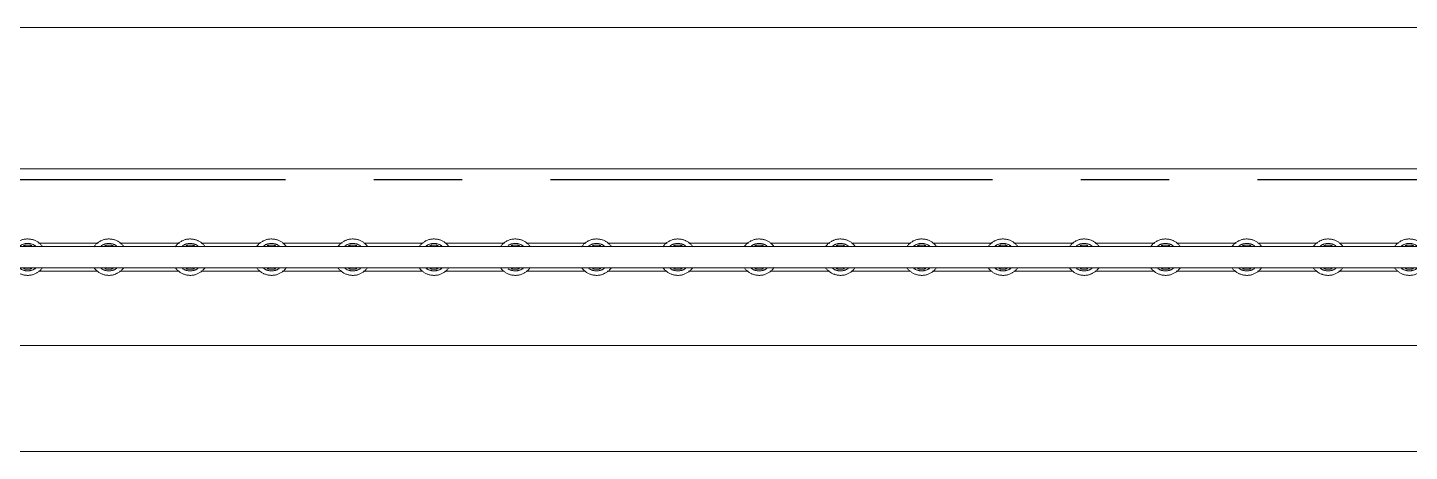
# Model space of a CAD drawing. Header units: millimetres. Extents: x -529861 to -223882, y -171969 to 61504.
# Drawn here: x -415262 to -413307, y -122777 to -122177 of the extents above; entities that cross this region are included whole.
import ezdxf

# ---------------------------------------------------------------- set-up
doc = ezdxf.new("R2010")
doc.units = ezdxf.units.MM
doc.header["$LTSCALE"] = 5000
doc.linetypes.add('CENTER', pattern=[2, 1.25, -0.25, 0.25, -0.25])
doc.linetypes.add('Overhead', pattern=[3.96875, 2.38125, -1.5875])
for name, color, linetype, lineweight in [('A-FLOR', 7, 'Continuous', 9), ('A-FLOR-HRAL-1', 8, 'Overhead', 5), ('A-WALL-PROJECTION', 7, 'Continuous', 9)]:
    doc.layers.add(name, color=color, linetype=linetype, lineweight=lineweight)
doc.layers.add('KCS_AXIS', color=18, linetype='CENTER')
doc.layers.add('KCS_BORDER', color=3, linetype='Continuous')

# ---------------------------------------------------------------- blocks, each defined once
blk = doc.blocks.new('Walls 10 - Walls 10-1242493-MẶT BẰNG ĐỊNH VỊ CỬA TẦNG 4')
at = {"layer": 'A-WALL-PROJECTION'}
for p, q in [((110, 12525), (6610, 12525)), ((6420, 12325), (300, 12325))]:
    blk.add_line(p, q, dxfattribs=at)
blk = doc.blocks.new('Railing - 15mm-V31-MẶT BẰNG ĐỊNH VỊ CỬA TẦNG 4')
at = {"layer": 'A-FLOR-HRAL-1'}
for p, q in [((-15.2, 20.9), (-16, 20.2)), ((15.2, -20.9), (16, -20.2))]:
    blk.add_line(p, q, dxfattribs=at)
at = {"layer": 'A-FLOR-HRAL-1', "flags": 128}
for points in [[(-15.2, 20.9), (-16, 20.2), (-16.8, 19.6), (-17.6, 18.9), (-18.3, 18.2), (-19, 17.4), (-19.7, 16.6), (-20.4, 15.8), (-21, 15), (-21.6, 14.2), (-22.1, 13.3), (-22.6, 12.4), (-23.1, 11.5), (-23.5, 10.6), (-23.9, 9.6), (-24.3, 8.6), (-24.6, 7.7), (-24.9, 6.7), (-25.2, 5.7), (-25.4, 4.7), (-25.5, 3.6), (-25.7, 2.6), (-25.7, 1.6), (-25.8, 0.6), (-25.8, 0)], [(17.2, 19.2), (16.4, 19.9), (15.6, 20.5), (14.8, 21.1)], [(25.8, 0), (25.8, 1), (25.7, 2.1), (25.6, 3.1), (25.5, 4.1), (25.3, 5.1), (25.1, 6.1), (24.8, 7.1), (24.5, 8.1), (24.1, 9.1), (23.8, 10), (23.3, 11), (22.9, 11.9), (22.4, 12.8), (21.9, 13.7), (21.3, 14.6), (20.7, 15.4), (20.1, 16.2), (19.4, 17), (18.7, 17.8), (18, 18.5), (17.2, 19.2), (16.4, 19.9), (15.6, 20.5), (14.8, 21.1)], [(-24.9, 6.7), (-25.2, 5.7), (-25.4, 4.7), (-25.5, 3.6), (-25.7, 2.6), (-25.7, 1.6), (-25.8, 0.6), (-25.8, 0)], [(-25.8, 0), (-25.8, -1), (-25.7, -2.1), (-25.6, -3.1), (-25.5, -4.1), (-25.3, -5.1), (-25.1, -6.1)], [(-25.8, 0), (-25.8, -1), (-25.7, -2.1), (-25.6, -3.1), (-25.5, -4.1), (-25.3, -5.1), (-25.1, -6.1), (-24.8, -7.1), (-24.5, -8.1), (-24.1, -9.1), (-23.8, -10), (-23.3, -11), (-22.9, -11.9), (-22.4, -12.8), (-21.9, -13.7), (-21.3, -14.6), (-20.7, -15.4), (-20.1, -16.2), (-19.4, -17), (-18.7, -17.8), (-18, -18.5), (-17.2, -19.2), (-16.4, -19.9), (-15.6, -20.5), (-14.8, -21.1)], [(-17.6, 18.9), (-18.3, 18.2), (-19, 17.4), (-19.7, 16.6), (-20.4, 15.8), (-21, 15), (-21.6, 14.2), (-22.1, 13.3)], [(15.2, -20.9), (16, -20.2), (16.8, -19.6), (17.6, -18.9), (18.3, -18.2), (19, -17.4), (19.7, -16.6), (20.4, -15.8), (21, -15), (21.6, -14.2), (22.1, -13.3), (22.6, -12.4), (23.1, -11.5), (23.5, -10.6), (23.9, -9.6), (24.3, -8.6), (24.6, -7.7), (24.9, -6.7), (25.2, -5.7), (25.4, -4.7), (25.5, -3.6), (25.7, -2.6), (25.7, -1.6), (25.8, -0.6), (25.8, 0)], [(21.9, 13.7), (21.3, 14.6), (20.7, 15.4), (20.1, 16.2), (19.4, 17), (18.7, 17.8), (18, 18.5)], [(24.9, -6.7), (25.2, -5.7), (25.4, -4.7), (25.5, -3.6), (25.7, -2.6), (25.7, -1.6), (25.8, -0.6), (25.8, 0)], [(25.8, 0), (25.8, 1), (25.7, 2.1), (25.6, 3.1), (25.5, 4.1), (25.3, 5.1), (25.1, 6.1)], [(-21.9, -13.6), (-21.9, -13.7), (-21.3, -14.6), (-20.7, -15.4), (-20.1, -16.2), (-19.4, -17), (-18.7, -17.8), (-18, -18.5)], [(-17.2, -19.2), (-16.4, -19.9), (-15.6, -20.5), (-14.8, -21.1)], [(17.6, -18.9), (18.3, -18.2), (19, -17.4), (19.7, -16.6), (20.4, -15.8), (21, -15), (21.6, -14.2), (22.1, -13.3)]]:
    blk.add_lwpolyline(points, dxfattribs=at)
at = {"layer": 'A-FLOR-HRAL-1'}
for radius, start, end in [(19.4, 145.1781, 180), (19.4, 180, 214.8219), (17.2, 160.0293, 180), (17.2, 180, 199.9707), (19.4, 0, 34.8219), (19.4, 325.1781, 0), (17.2, 0, 19.9707), (17.2, 340.0293, 0)]:
    blk.add_arc((0, 0), radius, start, end, dxfattribs=at)
blk = doc.blocks.new('Railing - 15mm-V30-MẶT BẰNG ĐỊNH VỊ CỬA TẦNG 4')
at = {"layer": 'A-FLOR-HRAL-1'}
for p, q in [((-15.2, 20.9), (-16, 20.2)), ((15.2, -20.9), (16, -20.2))]:
    blk.add_line(p, q, dxfattribs=at)
at = {"layer": 'A-FLOR-HRAL-1', "flags": 128}
for points in [[(-15.2, 20.9), (-16, 20.2), (-16.8, 19.6), (-17.6, 18.9), (-18.3, 18.2), (-19, 17.4), (-19.7, 16.6), (-20.4, 15.8), (-21, 15), (-21.6, 14.2), (-22.1, 13.3), (-22.6, 12.4), (-23.1, 11.5), (-23.5, 10.6), (-23.9, 9.6), (-24.3, 8.6), (-24.6, 7.7), (-24.9, 6.7), (-25.2, 5.7), (-25.4, 4.7), (-25.5, 3.6), (-25.7, 2.6), (-25.7, 1.6), (-25.8, 0.6), (-25.8, 0)], [(17.2, 19.2), (16.4, 19.9), (15.6, 20.5), (14.8, 21.1)], [(25.8, 0), (25.8, 1), (25.7, 2.1), (25.6, 3.1), (25.5, 4.1), (25.3, 5.1), (25.1, 6.1), (24.8, 7.1), (24.5, 8.1), (24.1, 9.1), (23.8, 10), (23.3, 11), (22.9, 11.9), (22.4, 12.8), (21.9, 13.7), (21.3, 14.6), (20.7, 15.4), (20.1, 16.2), (19.4, 17), (18.7, 17.8), (18, 18.5), (17.2, 19.2), (16.4, 19.9), (15.6, 20.5), (14.8, 21.1)], [(-24.9, 6.7), (-25.2, 5.7), (-25.4, 4.7), (-25.5, 3.6), (-25.7, 2.6), (-25.7, 1.6), (-25.8, 0.6), (-25.8, 0)], [(-25.8, 0), (-25.8, -1), (-25.7, -2.1), (-25.6, -3.1), (-25.5, -4.1), (-25.3, -5.1), (-25.1, -6.1)], [(-25.8, 0), (-25.8, -1), (-25.7, -2.1), (-25.6, -3.1), (-25.5, -4.1), (-25.3, -5.1), (-25.1, -6.1), (-24.8, -7.1), (-24.5, -8.1), (-24.1, -9.1), (-23.8, -10), (-23.3, -11), (-22.9, -11.9), (-22.4, -12.8), (-21.9, -13.7), (-21.3, -14.6), (-20.7, -15.4), (-20.1, -16.2), (-19.4, -17), (-18.7, -17.8), (-18, -18.5), (-17.2, -19.2), (-16.4, -19.9), (-15.6, -20.5), (-14.8, -21.1)], [(-17.6, 18.9), (-18.3, 18.2), (-19, 17.4), (-19.7, 16.6), (-20.4, 15.8), (-21, 15), (-21.6, 14.2), (-22.1, 13.3)], [(15.2, -20.9), (16, -20.2), (16.8, -19.6), (17.6, -18.9), (18.3, -18.2), (19, -17.4), (19.7, -16.6), (20.4, -15.8), (21, -15), (21.6, -14.2), (22.1, -13.3), (22.6, -12.4), (23.1, -11.5), (23.5, -10.6), (23.9, -9.6), (24.3, -8.6), (24.6, -7.7), (24.9, -6.7), (25.2, -5.7), (25.4, -4.7), (25.5, -3.6), (25.7, -2.6), (25.7, -1.6), (25.8, -0.6), (25.8, 0)], [(21.9, 13.7), (21.3, 14.6), (20.7, 15.4), (20.1, 16.2), (19.4, 17), (18.7, 17.8), (18, 18.5)], [(24.9, -6.7), (25.2, -5.7), (25.4, -4.7), (25.5, -3.6), (25.7, -2.6), (25.7, -1.6), (25.8, -0.6), (25.8, 0)], [(25.8, 0), (25.8, 1), (25.7, 2.1), (25.6, 3.1), (25.5, 4.1), (25.3, 5.1), (25.1, 6.1)], [(-21.9, -13.6), (-21.9, -13.7), (-21.3, -14.6), (-20.7, -15.4), (-20.1, -16.2), (-19.4, -17), (-18.7, -17.8), (-18, -18.5)], [(-17.2, -19.2), (-16.4, -19.9), (-15.6, -20.5), (-14.8, -21.1)], [(17.6, -18.9), (18.3, -18.2), (19, -17.4), (19.7, -16.6), (20.4, -15.8), (21, -15), (21.6, -14.2), (22.1, -13.3)]]:
    blk.add_lwpolyline(points, dxfattribs=at)
at = {"layer": 'A-FLOR-HRAL-1'}
for radius, start, end in [(19.4, 145.1781, 180), (19.4, 180, 214.8219), (17.2, 160.0293, 180), (17.2, 180, 199.9707), (19.4, 0, 34.8219), (19.4, 325.1781, 0), (17.2, 0, 19.9707), (17.2, 340.0293, 0)]:
    blk.add_arc((0, 0), radius, start, end, dxfattribs=at)
blk = doc.blocks.new('Railing - 15mm-V35-MẶT BẰNG ĐỊNH VỊ CỬA TẦNG 4')
at = {"layer": 'A-FLOR-HRAL-1'}
for p, q in [((-15.2, 20.9), (-16, 20.2)), ((15.2, -20.9), (16, -20.2))]:
    blk.add_line(p, q, dxfattribs=at)
at = {"layer": 'A-FLOR-HRAL-1', "flags": 128}
for points in [[(-15.2, 20.9), (-16, 20.2), (-16.8, 19.6), (-17.6, 18.9), (-18.3, 18.2), (-19, 17.4), (-19.7, 16.6), (-20.4, 15.8), (-21, 15), (-21.6, 14.2), (-22.1, 13.3), (-22.6, 12.4), (-23.1, 11.5), (-23.5, 10.6), (-23.9, 9.6), (-24.3, 8.6), (-24.6, 7.7), (-24.9, 6.7), (-25.2, 5.7), (-25.4, 4.7), (-25.5, 3.6), (-25.7, 2.6), (-25.7, 1.6), (-25.8, 0.6), (-25.8, 0)], [(17.2, 19.2), (16.4, 19.9), (15.6, 20.5), (14.8, 21.1)], [(25.8, 0), (25.8, 1), (25.7, 2.1), (25.6, 3.1), (25.5, 4.1), (25.3, 5.1), (25.1, 6.1), (24.8, 7.1), (24.5, 8.1), (24.1, 9.1), (23.8, 10), (23.3, 11), (22.9, 11.9), (22.4, 12.8), (21.9, 13.7), (21.3, 14.6), (20.7, 15.4), (20.1, 16.2), (19.4, 17), (18.7, 17.8), (18, 18.5), (17.2, 19.2), (16.4, 19.9), (15.6, 20.5), (14.8, 21.1)], [(-24.9, 6.7), (-25.2, 5.7), (-25.4, 4.7), (-25.5, 3.6), (-25.7, 2.6), (-25.7, 1.6), (-25.8, 0.6), (-25.8, 0)], [(-17.6, 18.9), (-18.3, 18.2), (-19, 17.4), (-19.7, 16.6), (-20.4, 15.8), (-21, 15), (-21.6, 14.2), (-22.1, 13.3)], [(21.9, 13.7), (21.3, 14.6), (20.7, 15.4), (20.1, 16.2), (19.4, 17), (18.7, 17.8), (18.3, 18.1)], [(25.8, 0), (25.8, 1), (25.7, 2.1), (25.6, 3.1), (25.5, 4.1), (25.3, 5.1), (25.1, 6.1)], [(-25.8, 0), (-25.8, -1), (-25.7, -2.1), (-25.6, -3.1), (-25.5, -4.1), (-25.3, -5.1), (-25.1, -6.1)], [(-25.8, 0), (-25.8, -1), (-25.7, -2.1), (-25.6, -3.1), (-25.5, -4.1), (-25.3, -5.1), (-25.1, -6.1), (-24.8, -7.1), (-24.5, -8.1), (-24.1, -9.1), (-23.8, -10), (-23.3, -11), (-22.9, -11.9), (-22.4, -12.8), (-21.9, -13.7), (-21.3, -14.6), (-20.7, -15.4), (-20.1, -16.2), (-19.4, -17), (-18.7, -17.8), (-18, -18.5), (-17.2, -19.2), (-16.4, -19.9), (-15.6, -20.5), (-14.8, -21.1)], [(-21.9, -13.6), (-21.9, -13.7), (-21.3, -14.6), (-20.7, -15.4), (-20.1, -16.2), (-19.4, -17), (-18.7, -17.8), (-18, -18.5)], [(-17.2, -19.2), (-16.4, -19.9), (-15.6, -20.5), (-14.8, -21.1)], [(15.2, -20.9), (16, -20.2), (16.8, -19.6), (17.6, -18.9), (18.3, -18.2), (19, -17.4), (19.7, -16.6), (20.4, -15.8), (21, -15), (21.6, -14.2), (22.1, -13.3), (22.6, -12.4), (23.1, -11.5), (23.5, -10.6), (23.9, -9.6), (24.3, -8.6), (24.6, -7.7), (24.9, -6.7), (25.2, -5.7), (25.4, -4.7), (25.5, -3.6), (25.7, -2.6), (25.7, -1.6), (25.8, -0.6), (25.8, 0)], [(17.6, -18.9), (18.3, -18.2), (19, -17.4), (19.7, -16.6), (20.4, -15.8), (21, -15), (21.6, -14.2), (22.1, -13.3)], [(24.9, -6.7), (25.2, -5.7), (25.4, -4.7), (25.5, -3.6), (25.7, -2.6), (25.7, -1.6), (25.8, -0.6), (25.8, 0)]]:
    blk.add_lwpolyline(points, dxfattribs=at)
at = {"layer": 'A-FLOR-HRAL-1'}
for radius, start, end in [(19.4, 145.1781, 180), (19.4, 180, 214.8219), (17.2, 160.0293, 180), (17.2, 180, 199.9707), (19.4, 0, 34.8219), (19.4, 325.1781, 0), (17.2, 0, 19.9707), (17.2, 340.0293, 0)]:
    blk.add_arc((0, 0), radius, start, end, dxfattribs=at)
blk = doc.blocks.new('Railing - 15mm-V36-MẶT BẰNG ĐỊNH VỊ CỬA TẦNG 4')
at = {"layer": 'A-FLOR-HRAL-1'}
for p, q in [((-15.2, 20.9), (-16, 20.2)), ((15.2, -20.9), (16, -20.2))]:
    blk.add_line(p, q, dxfattribs=at)
at = {"layer": 'A-FLOR-HRAL-1', "flags": 128}
for points in [[(-15.2, 20.9), (-16, 20.2), (-16.8, 19.6), (-17.6, 18.9), (-18.3, 18.2), (-19, 17.4), (-19.7, 16.6), (-20.4, 15.8), (-21, 15), (-21.6, 14.2), (-22.1, 13.3), (-22.6, 12.4), (-23.1, 11.5), (-23.5, 10.6), (-23.9, 9.6), (-24.3, 8.6), (-24.6, 7.7), (-24.9, 6.7), (-25.2, 5.7), (-25.4, 4.7), (-25.5, 3.6), (-25.7, 2.6), (-25.7, 1.6), (-25.8, 0.6), (-25.8, 0)], [(17.2, 19.2), (16.4, 19.9), (15.6, 20.5), (14.8, 21.1)], [(25.8, 0), (25.8, 1), (25.7, 2.1), (25.6, 3.1), (25.5, 4.1), (25.3, 5.1), (25.1, 6.1), (24.8, 7.1), (24.5, 8.1), (24.1, 9.1), (23.8, 10), (23.3, 11), (22.9, 11.9), (22.4, 12.8), (21.9, 13.7), (21.3, 14.6), (20.7, 15.4), (20.1, 16.2), (19.4, 17), (18.7, 17.8), (18, 18.5), (17.2, 19.2), (16.4, 19.9), (15.6, 20.5), (14.8, 21.1)], [(-24.9, 6.7), (-25.2, 5.7), (-25.4, 4.7), (-25.5, 3.6), (-25.7, 2.6), (-25.7, 1.6), (-25.8, 0.6), (-25.8, 0)], [(-17.6, 18.9), (-18.3, 18.2), (-19, 17.4), (-19.7, 16.6), (-20.4, 15.8), (-21, 15), (-21.6, 14.2), (-22.1, 13.3)], [(21.9, 13.7), (21.3, 14.6), (20.7, 15.4), (20.1, 16.2), (19.4, 17), (18.7, 17.8), (18, 18.5)], [(25.8, 0), (25.8, 1), (25.7, 2.1), (25.6, 3.1), (25.5, 4.1), (25.3, 5.1), (25.1, 6.1)], [(-25.8, 0), (-25.8, -1), (-25.7, -2.1), (-25.6, -3.1), (-25.5, -4.1), (-25.3, -5.1), (-25.1, -6.1)], [(-25.8, 0), (-25.8, -1), (-25.7, -2.1), (-25.6, -3.1), (-25.5, -4.1), (-25.3, -5.1), (-25.1, -6.1), (-24.8, -7.1), (-24.5, -8.1), (-24.1, -9.1), (-23.8, -10), (-23.3, -11), (-22.9, -11.9), (-22.4, -12.8), (-21.9, -13.7), (-21.3, -14.6), (-20.7, -15.4), (-20.1, -16.2), (-19.4, -17), (-18.7, -17.8), (-18, -18.5), (-17.2, -19.2), (-16.4, -19.9), (-15.6, -20.5), (-14.8, -21.1)], [(-21.9, -13.6), (-21.9, -13.7), (-21.3, -14.6), (-20.7, -15.4), (-20.1, -16.2), (-19.4, -17), (-18.7, -17.8), (-18, -18.5)], [(-16.9, -19.5), (-16.4, -19.9), (-15.6, -20.5), (-14.8, -21.1)], [(15.2, -20.9), (16, -20.2), (16.8, -19.6), (17.6, -18.9), (18.3, -18.2), (19, -17.4), (19.7, -16.6), (20.4, -15.8), (21, -15), (21.6, -14.2), (22.1, -13.3), (22.6, -12.4), (23.1, -11.5), (23.5, -10.6), (23.9, -9.6), (24.3, -8.6), (24.6, -7.7), (24.9, -6.7), (25.2, -5.7), (25.4, -4.7), (25.5, -3.6), (25.7, -2.6), (25.7, -1.6), (25.8, -0.6), (25.8, 0)], [(17.6, -18.9), (18.3, -18.2), (19, -17.4), (19.7, -16.6), (20.4, -15.8), (21, -15), (21.6, -14.2), (22.1, -13.3)], [(24.9, -6.7), (25.2, -5.7), (25.4, -4.7), (25.5, -3.6), (25.7, -2.6), (25.7, -1.6), (25.8, -0.6), (25.8, 0)]]:
    blk.add_lwpolyline(points, dxfattribs=at)
at = {"layer": 'A-FLOR-HRAL-1'}
for radius, start, end in [(19.4, 147.9353, 180), (19.4, 180, 214.8219), (17.2, 160.0293, 180), (17.2, 180, 199.9707), (19.4, 325.1781, 0), (17.2, 0, 19.9707), (17.2, 340.0293, 0), (19.4, 0, 32.0647)]:
    blk.add_arc((0, 0), radius, start, end, dxfattribs=at)
blk = doc.blocks.new('Railing - 15mm-V37-MẶT BẰNG ĐỊNH VỊ CỬA TẦNG 4')
at = {"layer": 'A-FLOR-HRAL-1'}
for p, q in [((-15.2, 20.9), (-16, 20.2)), ((15.2, -20.9), (16, -20.2))]:
    blk.add_line(p, q, dxfattribs=at)
at = {"layer": 'A-FLOR-HRAL-1', "flags": 128}
for points in [[(-15.2, 20.9), (-16, 20.2), (-16.8, 19.6), (-17.6, 18.9), (-18.3, 18.2), (-19, 17.4), (-19.7, 16.6), (-20.4, 15.8), (-21, 15), (-21.6, 14.2), (-22.1, 13.3), (-22.6, 12.4), (-23.1, 11.5), (-23.5, 10.6), (-23.9, 9.6), (-24.3, 8.6), (-24.6, 7.7), (-24.9, 6.7), (-25.2, 5.7), (-25.4, 4.7), (-25.5, 3.6), (-25.7, 2.6), (-25.7, 1.6), (-25.8, 0.6), (-25.8, 0)], [(17.2, 19.2), (16.4, 19.9), (15.6, 20.5), (14.8, 21.1)], [(25.8, 0), (25.8, 1), (25.7, 2.1), (25.6, 3.1), (25.5, 4.1), (25.3, 5.1), (25.1, 6.1), (24.8, 7.1), (24.5, 8.1), (24.1, 9.1), (23.8, 10), (23.3, 11), (22.9, 11.9), (22.4, 12.8), (21.9, 13.7), (21.3, 14.6), (20.7, 15.4), (20.1, 16.2), (19.4, 17), (18.7, 17.8), (18, 18.5), (17.2, 19.2), (16.4, 19.9), (15.6, 20.5), (14.8, 21.1)], [(-24.9, 6.7), (-25.2, 5.7), (-25.4, 4.7), (-25.5, 3.6), (-25.7, 2.6), (-25.7, 1.6), (-25.8, 0.6), (-25.8, 0)], [(-25.8, 0), (-25.8, -1), (-25.7, -2.1), (-25.6, -3.1), (-25.5, -4.1), (-25.3, -5.1), (-25.1, -6.1)], [(-25.8, 0), (-25.8, -1), (-25.7, -2.1), (-25.6, -3.1), (-25.5, -4.1), (-25.3, -5.1), (-25.1, -6.1), (-24.8, -7.1), (-24.5, -8.1), (-24.1, -9.1), (-23.8, -10), (-23.3, -11), (-22.9, -11.9), (-22.4, -12.8), (-21.9, -13.7), (-21.3, -14.6), (-20.7, -15.4), (-20.1, -16.2), (-19.4, -17), (-18.7, -17.8), (-18, -18.5), (-17.2, -19.2), (-16.4, -19.9), (-15.6, -20.5), (-14.8, -21.1)], [(-17.6, 18.9), (-18.3, 18.2), (-19, 17.4), (-19.7, 16.6), (-20.4, 15.8), (-21, 15), (-21.6, 14.2), (-22.1, 13.3)], [(15.2, -20.9), (16, -20.2), (16.8, -19.6), (17.6, -18.9), (18.3, -18.2), (19, -17.4), (19.7, -16.6), (20.4, -15.8), (21, -15), (21.6, -14.2), (22.1, -13.3), (22.6, -12.4), (23.1, -11.5), (23.5, -10.6), (23.9, -9.6), (24.3, -8.6), (24.6, -7.7), (24.9, -6.7), (25.2, -5.7), (25.4, -4.7), (25.5, -3.6), (25.7, -2.6), (25.7, -1.6), (25.8, -0.6), (25.8, 0)], [(21.9, 13.7), (21.3, 14.6), (20.7, 15.4), (20.1, 16.2), (19.4, 17), (18.7, 17.8), (18, 18.5)], [(24.9, -6.7), (25.2, -5.7), (25.4, -4.7), (25.5, -3.6), (25.7, -2.6), (25.7, -1.6), (25.8, -0.6), (25.8, 0)], [(25.8, 0), (25.8, 1), (25.7, 2.1), (25.6, 3.1), (25.5, 4.1), (25.3, 5.1), (25.1, 6.1)], [(-21.9, -13.6), (-21.9, -13.7), (-21.3, -14.6), (-20.7, -15.4), (-20.1, -16.2), (-19.4, -17), (-18.7, -17.8), (-18, -18.5)], [(-17.2, -19.2), (-16.4, -19.9), (-15.6, -20.5), (-14.8, -21.1)], [(17.6, -18.9), (18.3, -18.2), (19, -17.4), (19.7, -16.6), (20.4, -15.8), (21, -15), (21.6, -14.2), (22.1, -13.3)]]:
    blk.add_lwpolyline(points, dxfattribs=at)
at = {"layer": 'A-FLOR-HRAL-1'}
for radius, start, end in [(19.4, 145.1781, 180), (19.4, 180, 214.8219), (17.2, 160.0293, 180), (17.2, 180, 197.9008), (19.4, 0, 34.8219), (19.4, 325.1781, 0), (17.2, 0, 19.9707), (17.2, 342.0992, 0)]:
    blk.add_arc((0, 0), radius, start, end, dxfattribs=at)
blk = doc.blocks.new('Railing - 15mm-V38-MẶT BẰNG ĐỊNH VỊ CỬA TẦNG 4')
at = {"layer": 'A-FLOR-HRAL-1'}
for p, q in [((-15.2, 20.9), (-16, 20.2)), ((15.2, -20.9), (16, -20.2))]:
    blk.add_line(p, q, dxfattribs=at)
at = {"layer": 'A-FLOR-HRAL-1', "flags": 128}
for points in [[(-15.2, 20.9), (-16, 20.2), (-16.8, 19.6), (-17.6, 18.9), (-18.3, 18.2), (-19, 17.4), (-19.7, 16.6), (-20.4, 15.8), (-21, 15), (-21.6, 14.2), (-22.1, 13.3), (-22.6, 12.4), (-23.1, 11.5), (-23.5, 10.6), (-23.9, 9.6), (-24.3, 8.6), (-24.6, 7.7), (-24.9, 6.7), (-25.2, 5.7), (-25.4, 4.7), (-25.5, 3.6), (-25.7, 2.6), (-25.7, 1.6), (-25.8, 0.6), (-25.8, 0)], [(17.2, 19.2), (16.4, 19.9), (15.6, 20.5), (14.8, 21.1)], [(25.8, 0), (25.8, 1), (25.7, 2.1), (25.6, 3.1), (25.5, 4.1), (25.3, 5.1), (25.1, 6.1), (24.8, 7.1), (24.5, 8.1), (24.1, 9.1), (23.8, 10), (23.3, 11), (22.9, 11.9), (22.4, 12.8), (21.9, 13.7), (21.3, 14.6), (20.7, 15.4), (20.1, 16.2), (19.4, 17), (18.7, 17.8), (18, 18.5), (17.2, 19.2), (16.4, 19.9), (15.6, 20.5), (14.8, 21.1)], [(-24.9, 6.7), (-25.2, 5.7), (-25.4, 4.7), (-25.5, 3.6), (-25.7, 2.6), (-25.7, 1.6), (-25.8, 0.6), (-25.8, 0)], [(-25.8, 0), (-25.8, -1), (-25.7, -2.1), (-25.6, -3.1), (-25.5, -4.1), (-25.3, -5.1), (-25.1, -6.1)], [(-25.8, 0), (-25.8, -1), (-25.7, -2.1), (-25.6, -3.1), (-25.5, -4.1), (-25.3, -5.1), (-25.1, -6.1), (-24.8, -7.1), (-24.5, -8.1), (-24.1, -9.1), (-23.8, -10), (-23.3, -11), (-22.9, -11.9), (-22.4, -12.8), (-21.9, -13.7), (-21.3, -14.6), (-20.7, -15.4), (-20.1, -16.2), (-19.4, -17), (-18.7, -17.8), (-18, -18.5), (-17.2, -19.2), (-16.4, -19.9), (-15.6, -20.5), (-14.8, -21.1)], [(-17.6, 18.9), (-18.3, 18.2), (-19, 17.4), (-19.7, 16.6), (-20.4, 15.8), (-21, 15), (-21.6, 14.2), (-22.1, 13.3)], [(15.2, -20.9), (16, -20.2), (16.8, -19.6), (17.6, -18.9), (18.3, -18.2), (19, -17.4), (19.7, -16.6), (20.4, -15.8), (21, -15), (21.6, -14.2), (22.1, -13.3), (22.6, -12.4), (23.1, -11.5), (23.5, -10.6), (23.9, -9.6), (24.3, -8.6), (24.6, -7.7), (24.9, -6.7), (25.2, -5.7), (25.4, -4.7), (25.5, -3.6), (25.7, -2.6), (25.7, -1.6), (25.8, -0.6), (25.8, 0)], [(21.9, 13.7), (21.3, 14.6), (20.7, 15.4), (20.1, 16.2), (19.4, 17), (18.7, 17.8), (18, 18.5)], [(24.9, -6.7), (25.2, -5.7), (25.4, -4.7), (25.5, -3.6), (25.7, -2.6), (25.7, -1.6), (25.8, -0.6), (25.8, 0)], [(25.8, 0), (25.8, 1), (25.7, 2.1), (25.6, 3.1), (25.5, 4.1), (25.3, 5.1), (25.1, 6.1)], [(-21.9, -13.6), (-21.9, -13.7), (-21.3, -14.6), (-20.7, -15.4), (-20.1, -16.2), (-19.4, -17), (-18.7, -17.8), (-18, -18.5)], [(-17.2, -19.2), (-16.4, -19.9), (-15.6, -20.5), (-14.8, -21.1)], [(17.6, -18.9), (18.3, -18.2), (19, -17.4), (19.7, -16.6), (20.4, -15.8), (21, -15), (21.6, -14.2), (22.1, -13.3)]]:
    blk.add_lwpolyline(points, dxfattribs=at)
at = {"layer": 'A-FLOR-HRAL-1'}
for radius, start, end in [(19.4, 145.1781, 180), (19.4, 180, 214.8219), (17.2, 160.0293, 180), (17.2, 180, 199.9707), (19.4, 0, 34.8219), (19.4, 325.1781, 0), (17.2, 0, 19.9707), (17.2, 340.0293, 0)]:
    blk.add_arc((0, 0), radius, start, end, dxfattribs=at)
blk = doc.blocks.new('Railing - 15mm-V39-MẶT BẰNG ĐỊNH VỊ CỬA TẦNG 4')
at = {"layer": 'A-FLOR-HRAL-1'}
for p, q in [((-15.2, 20.9), (-16, 20.2)), ((15.2, -20.9), (16, -20.2))]:
    blk.add_line(p, q, dxfattribs=at)
at = {"layer": 'A-FLOR-HRAL-1', "flags": 128}
for points in [[(-15.2, 20.9), (-16, 20.2), (-16.8, 19.6), (-17.6, 18.9), (-18.3, 18.2), (-19, 17.4), (-19.7, 16.6), (-20.4, 15.8), (-21, 15), (-21.6, 14.2), (-22.1, 13.3), (-22.6, 12.4), (-23.1, 11.5), (-23.5, 10.6), (-23.9, 9.6), (-24.3, 8.6), (-24.6, 7.7), (-24.9, 6.7), (-25.2, 5.7), (-25.4, 4.7), (-25.5, 3.6), (-25.7, 2.6), (-25.7, 1.6), (-25.8, 0.6), (-25.8, 0)], [(17.2, 19.2), (16.4, 19.9), (15.6, 20.5), (14.8, 21.1)], [(25.8, 0), (25.8, 1), (25.7, 2.1), (25.6, 3.1), (25.5, 4.1), (25.3, 5.1), (25.1, 6.1), (24.8, 7.1), (24.5, 8.1), (24.1, 9.1), (23.8, 10), (23.3, 11), (22.9, 11.9), (22.4, 12.8), (21.9, 13.7), (21.3, 14.6), (20.7, 15.4), (20.1, 16.2), (19.4, 17), (18.7, 17.8), (18, 18.5), (17.2, 19.2), (16.4, 19.9), (15.6, 20.5), (14.8, 21.1)], [(-24.9, 6.7), (-25.2, 5.7), (-25.4, 4.7), (-25.5, 3.6), (-25.7, 2.6), (-25.7, 1.6), (-25.8, 0.6), (-25.8, 0)], [(-17.6, 18.9), (-18.3, 18.2), (-19, 17.4), (-19.7, 16.6), (-20.4, 15.8), (-21, 15), (-21.6, 14.2), (-22.1, 13.3)], [(21.9, 13.7), (21.3, 14.6), (20.7, 15.4), (20.1, 16.2), (19.4, 17), (18.7, 17.8), (18, 18.5)], [(25.8, 0), (25.8, 1), (25.7, 2.1), (25.6, 3.1), (25.5, 4.1), (25.3, 5.1), (25.1, 6.1)], [(-25.8, 0), (-25.8, -1), (-25.7, -2.1), (-25.6, -3.1), (-25.5, -4.1), (-25.3, -5.1), (-25.1, -6.1)], [(-25.8, 0), (-25.8, -1), (-25.7, -2.1), (-25.6, -3.1), (-25.5, -4.1), (-25.3, -5.1), (-25.1, -6.1), (-24.8, -7.1), (-24.5, -8.1), (-24.1, -9.1), (-23.8, -10), (-23.3, -11), (-22.9, -11.9), (-22.4, -12.8), (-21.9, -13.7), (-21.3, -14.6), (-20.7, -15.4), (-20.1, -16.2), (-19.4, -17), (-18.7, -17.8), (-18, -18.5), (-17.2, -19.2), (-16.4, -19.9), (-15.6, -20.5), (-14.8, -21.1)], [(-22.2, -13.2), (-21.9, -13.7), (-21.3, -14.6), (-20.7, -15.4), (-20.1, -16.2), (-19.4, -17), (-18.7, -17.8), (-18, -18.5)], [(-17.2, -19.2), (-16.4, -19.9), (-15.6, -20.5), (-14.8, -21.1)], [(15.2, -20.9), (16, -20.2), (16.8, -19.6), (17.6, -18.9), (18.3, -18.2), (19, -17.4), (19.7, -16.6), (20.4, -15.8), (21, -15), (21.6, -14.2), (22.1, -13.3), (22.6, -12.4), (23.1, -11.5), (23.5, -10.6), (23.9, -9.6), (24.3, -8.6), (24.6, -7.7), (24.9, -6.7), (25.2, -5.7), (25.4, -4.7), (25.5, -3.6), (25.7, -2.6), (25.7, -1.6), (25.8, -0.6), (25.8, 0)], [(17.6, -18.9), (18.3, -18.2), (19, -17.4), (19.7, -16.6), (20.4, -15.8), (21, -15), (21.6, -14.2), (22.1, -13.3), (22.2, -13.2)], [(24.9, -6.7), (25.2, -5.7), (25.4, -4.7), (25.5, -3.6), (25.7, -2.6), (25.7, -1.6), (25.8, -0.6), (25.8, 0)]]:
    blk.add_lwpolyline(points, dxfattribs=at)
at = {"layer": 'A-FLOR-HRAL-1'}
for radius, start, end in [(19.4, 145.1781, 180), (19.4, 180, 214.8219), (17.2, 160.0293, 180), (17.2, 180, 199.9707), (19.4, 0, 34.8219), (19.4, 325.1781, 0), (17.2, 0, 19.9707), (17.2, 340.0293, 0)]:
    blk.add_arc((0, 0), radius, start, end, dxfattribs=at)
blk = doc.blocks.new('Railing - Railing-1650363-MẶT BẰNG ĐỊNH VỊ CỬA TẦNG 4')
at = {"layer": 'A-FLOR-HRAL-1'}
for p, q in [((2079.8, 12220), (1995.6, 12220)), ((2194.8, 12220), (2110.6, 12220)), ((2309, 12220), (2225.6, 12220)), ((2424.8, 12220), (2340.6, 12220)), ((2539.8, 12220), (2455.6, 12220)), ((2654.8, 12220), (2570.6, 12220)), ((2769.8, 12220), (2685.6, 12220)), ((2884.8, 12220), (2800.6, 12220)), ((2999.8, 12220), (2915.6, 12220)), ((3114.8, 12220), (3030.6, 12220)), ((3229.8, 12220), (3145.6, 12220)), ((3344.8, 12220), (3260.6, 12220)), ((3459.8, 12220), (3375.6, 12220)), ((3574.8, 12220), (3490.6, 12220)), ((3689.8, 12220), (3605.6, 12220)), ((3804.8, 12220), (3720.6, 12220)), ((3919.8, 12220), (3835.6, 12220)), ((1995.2, 12180), (2079.4, 12180)), ((2110.2, 12180), (2194.4, 12180)), ((2225.2, 12180), (2309, 12180)), ((2340.2, 12180), (2424.4, 12180)), ((2455.3, 12180), (2539.4, 12180)), ((2570.2, 12180), (2654.4, 12180)), ((2685.2, 12180), (2769.4, 12180)), ((2800.2, 12180), (2884.4, 12180)), ((2915.2, 12180), (2999.4, 12180)), ((3030.2, 12180), (3114.4, 12180)), ((3145.2, 12180), (3229.4, 12180)), ((3260.2, 12180), (3344.4, 12180)), ((3375.2, 12180), (3459.4, 12180)), ((3490.2, 12180), (3574.4, 12180)), ((3605.2, 12180), (3689.4, 12180)), ((3720.2, 12180), (3804.4, 12180)), ((3835.2, 12180), (3918.9, 12180))]:
    blk.add_line(p, q, dxfattribs=at)
at = {"rotation": 89.99999999999982}
for name, p in [('Railing - 15mm-V31-MẶT BẰNG ĐỊNH VỊ CỬA TẦNG 4', (1980, 12200)), ('Railing - 15mm-V30-MẶT BẰNG ĐỊNH VỊ CỬA TẦNG 4', (2095, 12200)), ('Railing - 15mm-V35-MẶT BẰNG ĐỊNH VỊ CỬA TẦNG 4', (2210, 12200)), ('Railing - 15mm-V30-MẶT BẰNG ĐỊNH VỊ CỬA TẦNG 4', (2325, 12200)), ('Railing - 15mm-V31-MẶT BẰNG ĐỊNH VỊ CỬA TẦNG 4', (2440, 12200)), ('Railing - 15mm-V30-MẶT BẰNG ĐỊNH VỊ CỬA TẦNG 4', (2555, 12200)), ('Railing - 15mm-V36-MẶT BẰNG ĐỊNH VỊ CỬA TẦNG 4', (2670, 12200)), ('Railing - 15mm-V30-MẶT BẰNG ĐỊNH VỊ CỬA TẦNG 4', (2785, 12200)), ('Railing - 15mm-V31-MẶT BẰNG ĐỊNH VỊ CỬA TẦNG 4', (2900, 12200)), ('Railing - 15mm-V30-MẶT BẰNG ĐỊNH VỊ CỬA TẦNG 4', (3015, 12200)), ('Railing - 15mm-V31-MẶT BẰNG ĐỊNH VỊ CỬA TẦNG 4', (3130, 12200)), ('Railing - 15mm-V30-MẶT BẰNG ĐỊNH VỊ CỬA TẦNG 4', (3245, 12200)), ('Railing - 15mm-V31-MẶT BẰNG ĐỊNH VỊ CỬA TẦNG 4', (3360, 12200)), ('Railing - 15mm-V37-MẶT BẰNG ĐỊNH VỊ CỬA TẦNG 4', (3475, 12200)), ('Railing - 15mm-V31-MẶT BẰNG ĐỊNH VỊ CỬA TẦNG 4', (3590, 12200)), ('Railing - 15mm-V38-MẶT BẰNG ĐỊNH VỊ CỬA TẦNG 4', (3705, 12200)), ('Railing - 15mm-V31-MẶT BẰNG ĐỊNH VỊ CỬA TẦNG 4', (3820, 12200)), ('Railing - 15mm-V39-MẶT BẰNG ĐỊNH VỊ CỬA TẦNG 4', (3935, 12200))]:
    blk.add_blockref(name, p, dxfattribs=at)
blk = doc.blocks.new('Top Rail Type - Top Rail_Internal_-1650528-MẶT BẰNG ĐỊNH VỊ CỬA TẦNG 4')
at = {"layer": 'A-FLOR-HRAL-1'}
for p, q in [((300, 12215), (6420, 12215)), ((6420, 12185), (300, 12185))]:
    blk.add_line(p, q, dxfattribs=at)
blk = doc.blocks.new('2-LUOI TRUC')
at = {"layer": 'KCS_AXIS', "ltscale": 0.1}
blk.add_line((-31495.3, -34837.5), (-22215.3, -34837.5), dxfattribs=at)
blk = doc.blocks.new('2-MBC')
at = {"layer": 'KCS_AXIS'}
blk.add_blockref('2-LUOI TRUC', (29995.3, 46027.5), dxfattribs=at)

msp = doc.modelspace()

# ---------------------------------------------------------------- linework, layer by layer
at = {"layer": 'A-FLOR'}
msp.add_line((-410821.72, -122776.65), (-416941.72, -122776.65), dxfattribs=at)
at = {"layer": 'A-WALL-PROJECTION'}
for p, q in [((-416941.72, -122376.65), (-410821.72, -122376.65)), ((-410821.72, -122626.65), (-416941.72, -122626.65))]:
    msp.add_line(p, q, dxfattribs=at)

# ---------------------------------------------------------------- block references
at = {"layer": 'A-FLOR-HRAL-1'}
for name in ['Railing - Railing-1650363-MẶT BẰNG ĐỊNH VỊ CỬA TẦNG 4', 'Top Rail Type - Top Rail_Internal_-1650528-MẶT BẰNG ĐỊNH VỊ CỬA TẦNG 4']:
    msp.add_blockref(name, (-417241.72, -134701.65), dxfattribs=at)
at = {"layer": 'A-WALL-PROJECTION'}
msp.add_blockref('Walls 10 - Walls 10-1242493-MẶT BẰNG ĐỊNH VỊ CỬA TẦNG 4', (-417241.72, -134701.65), dxfattribs=at)
at = {"layer": 'KCS_BORDER', "ltscale": 1500}
msp.add_blockref('2-MBC', (-417021.72, -133581.65), dxfattribs=at)

doc.saveas('drawing.dxf')
